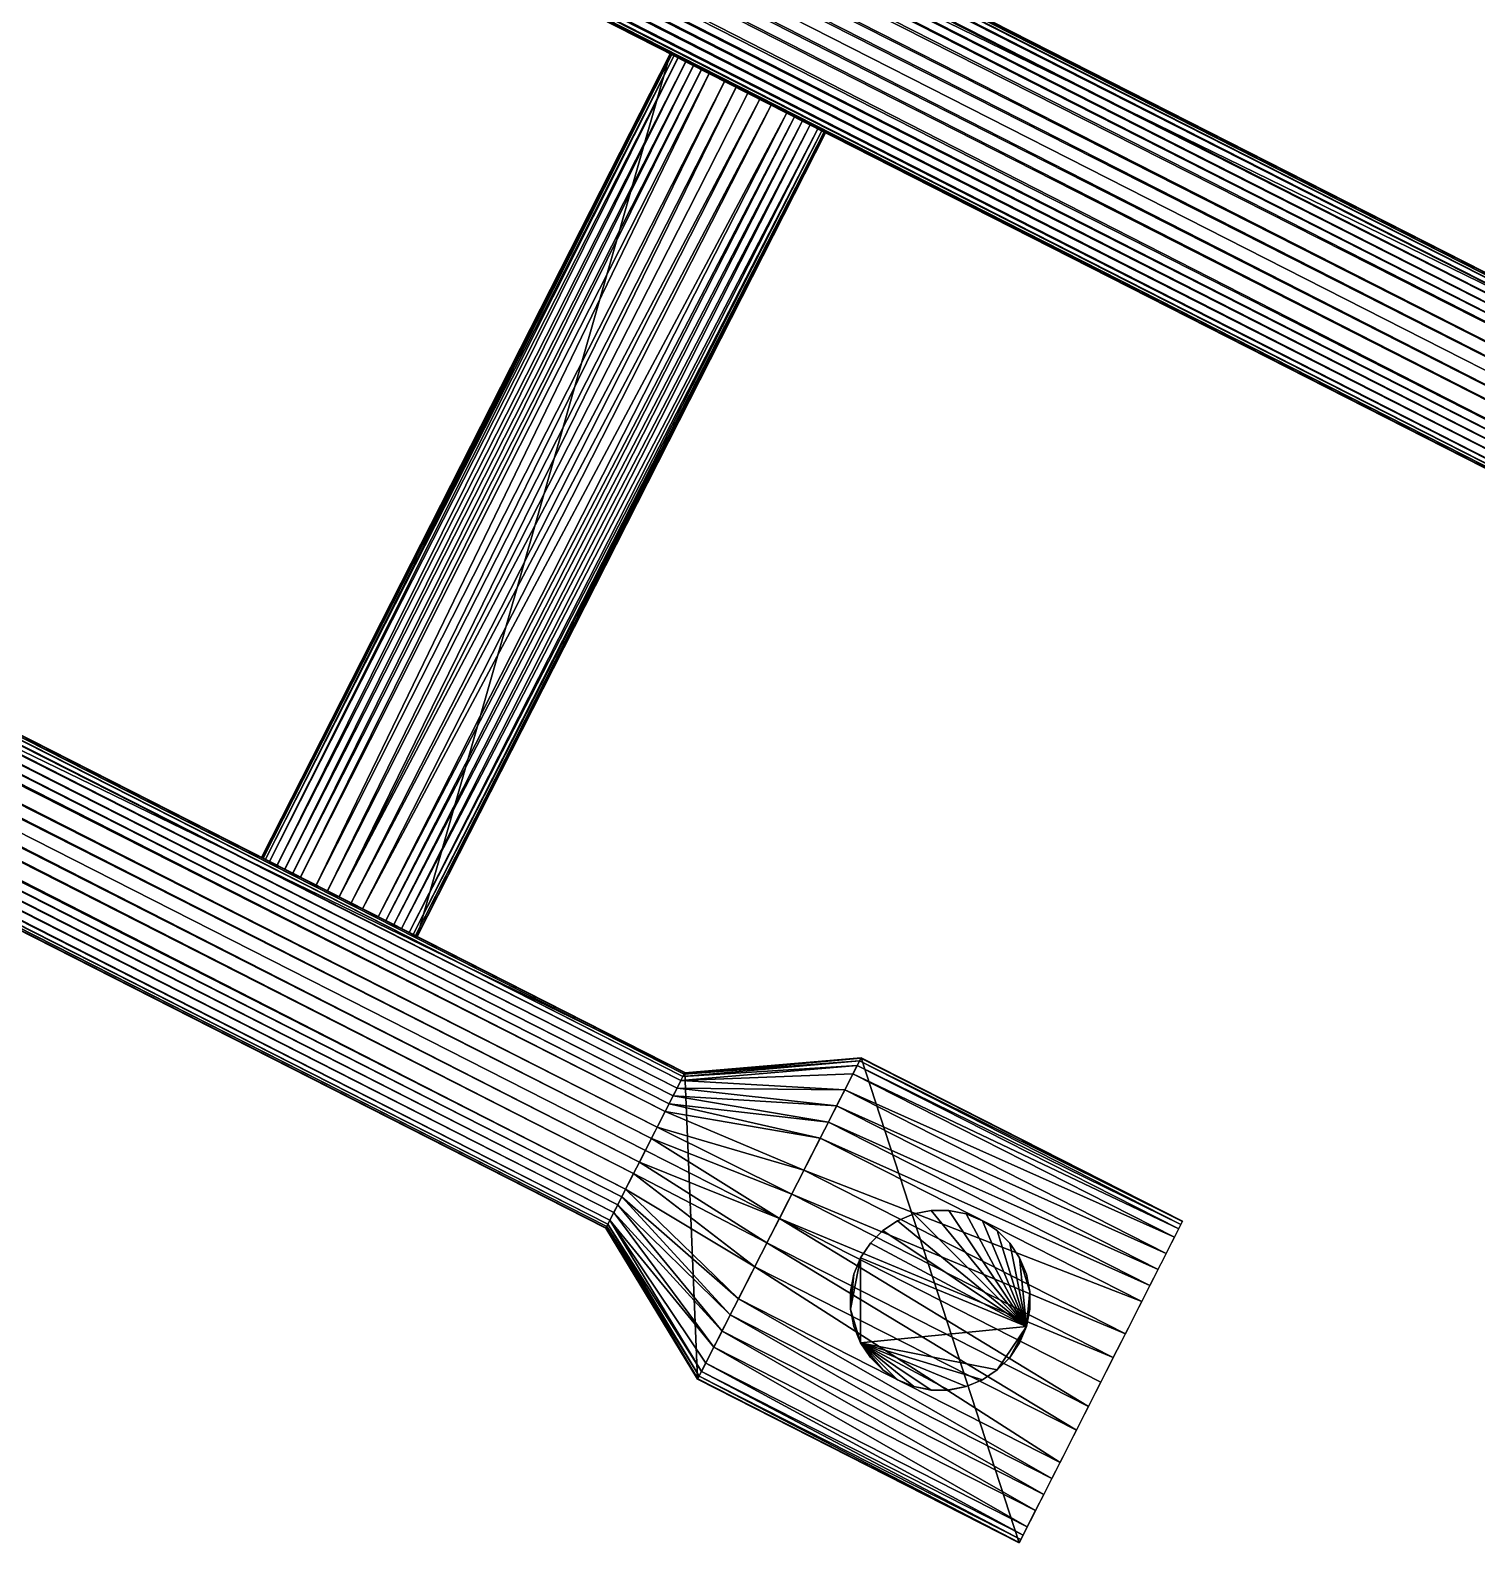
# Model space of a CAD drawing. Header units: metres. Extents: x 13603 to 14134, y -24468 to -24240.
# Drawn here: x 14054.8 to 14102.9, y -24467.6 to -24417.3 of the extents above; entities that cross this region are included whole.
import ezdxf

# ---------------------------------------------------------------- set-up
doc = ezdxf.new("R2010")
doc.units = ezdxf.units.M

msp = doc.modelspace()

# ---------------------------------------------------------------- linework, layer by layer
at = {"layer": 'L1_L2_201308_VentDevel'}
for points in [[(13805.9824, -24274.2246, 1124.5247), (14123.5234, -24435.6641, 1136.3988), (13803.3535, -24279.3965, 1124.5247)], [(13805.7197, -24274.7422, 1129.5675), (14123.3916, -24435.9238, 1141.1614), (13805.8506, -24274.4844, 1129.2874)], [(13805.8506, -24274.4844, 1129.2874), (14123.46, -24435.7891, 1140.8813), (13805.9189, -24274.3496, 1129.0072)], [(13805.8506, -24274.4844, 1129.2874), (14123.3916, -24435.9238, 1141.1614), (14123.46, -24435.7891, 1140.8813)], [(13805.9189, -24274.3496, 1129.0072), (14123.4971, -24435.7168, 1140.6011), (13805.9561, -24274.2773, 1128.7271)], [(13805.9189, -24274.3496, 1129.0072), (14123.46, -24435.7891, 1140.8813), (14123.4971, -24435.7168, 1140.6011)], [(13805.9561, -24274.2773, 1128.7271), (14123.5205, -24435.6699, 1140.0408), (13805.9795, -24274.2305, 1128.1667)], [(13805.9561, -24274.2773, 1128.7271), (14123.4971, -24435.7168, 1140.6011), (14123.5205, -24435.6699, 1140.0408)], [(13805.9795, -24274.2305, 1128.1667), (14123.5234, -24435.6641, 1139.7607), (13805.9824, -24274.2246, 1127.8866)], [(13805.9795, -24274.2305, 1128.1667), (14123.5205, -24435.6699, 1140.0408), (14123.5234, -24435.6641, 1139.7607)], [(13805.9824, -24274.2246, 1127.8866), (14123.5234, -24435.6641, 1136.3988), (13805.9824, -24274.2246, 1124.5247)], [(13805.9824, -24274.2246, 1127.8866), (14123.5234, -24435.6641, 1139.7607), (14123.5234, -24435.6641, 1136.3988)], [(13805.4561, -24275.2598, 1129.8477), (14123.1289, -24436.4414, 1141.5985), (13805.5879, -24275.002, 1129.7244)], [(13805.5879, -24275.002, 1129.7244), (14123.2607, -24436.1816, 1141.4416), (13805.7197, -24274.7422, 1129.5675)], [(13805.5879, -24275.002, 1129.7244), (14123.1289, -24436.4414, 1141.5985), (14123.2607, -24436.1816, 1141.4416)], [(13805.7197, -24274.7422, 1129.5675), (14123.2607, -24436.1816, 1141.4416), (14123.3916, -24435.9238, 1141.1614)], [(13805.0625, -24276.0352, 1130.0662), (14122.8662, -24436.957, 1141.8114), (13805.3252, -24275.5176, 1129.9373)], [(13805.3252, -24275.5176, 1129.9373), (14122.9971, -24436.6992, 1141.7217), (13805.4561, -24275.2598, 1129.8477)], [(13805.3252, -24275.5176, 1129.9373), (14122.8662, -24436.957, 1141.8114), (14122.9971, -24436.6992, 1141.7217)], [(13805.4561, -24275.2598, 1129.8477), (14122.9971, -24436.6992, 1141.7217), (14123.1289, -24436.4414, 1141.5985)], [(13804.668, -24276.8105, 1130.1278), (14122.4092, -24437.8574, 1141.9851), (13804.8682, -24276.418, 1130.111)], [(13804.8682, -24276.418, 1130.111), (14122.6035, -24437.4746, 1141.9403), (13805.0625, -24276.0352, 1130.0662)], [(13804.8682, -24276.418, 1130.111), (14122.4092, -24437.8574, 1141.9851), (14122.6035, -24437.4746, 1141.9403)], [(13805.0625, -24276.0352, 1130.0662), (14122.6035, -24437.4746, 1141.9403), (14122.8662, -24436.957, 1141.8114)], [(13804.4678, -24277.2031, 1130.111), (14122.0088, -24438.6426, 1141.9851), (13804.668, -24276.8105, 1130.1278)], [(13804.668, -24276.8105, 1130.1278), (14122.0088, -24438.6426, 1141.9851), (14122.209, -24438.25, 1142.0019)], [(13804.668, -24276.8105, 1130.1278), (14122.209, -24438.25, 1142.0019), (14122.4092, -24437.8574, 1141.9851)], [(13804.2734, -24277.5859, 1130.0662), (14121.8145, -24439.0254, 1141.9403), (13804.4678, -24277.2031, 1130.111)], [(13804.4678, -24277.2031, 1130.111), (14121.8145, -24439.0254, 1141.9403), (14122.0088, -24438.6426, 1141.9851)], [(13804.0107, -24278.1035, 1129.9373), (14121.5518, -24439.543, 1141.8114), (13804.2734, -24277.5859, 1130.0662)], [(13804.2734, -24277.5859, 1130.0662), (14121.5518, -24439.543, 1141.8114), (14121.8145, -24439.0254, 1141.9403)], [(13803.748, -24278.6191, 1129.7244), (14121.2891, -24440.0586, 1141.5985), (13803.8799, -24278.3613, 1129.8477)], [(13803.8799, -24278.3613, 1129.8477), (14121.4209, -24439.8008, 1141.7217), (13804.0107, -24278.1035, 1129.9373)], [(13803.8799, -24278.3613, 1129.8477), (14121.2891, -24440.0586, 1141.5985), (14121.4209, -24439.8008, 1141.7217)], [(13804.0107, -24278.1035, 1129.9373), (14121.4209, -24439.8008, 1141.7217), (14121.5518, -24439.543, 1141.8114)], [(13803.4854, -24279.1367, 1129.2874), (14121.0264, -24440.5762, 1141.1614), (13803.6162, -24278.8789, 1129.5675)], [(13803.6162, -24278.8789, 1129.5675), (14121.1572, -24440.3184, 1141.4416), (13803.748, -24278.6191, 1129.7244)], [(13803.6162, -24278.8789, 1129.5675), (14121.0264, -24440.5762, 1141.1614), (14121.1572, -24440.3184, 1141.4416)], [(13803.748, -24278.6191, 1129.7244), (14121.1572, -24440.3184, 1141.4416), (14121.2891, -24440.0586, 1141.5985)], [(13803.3535, -24279.3965, 1127.8866), (14120.8945, -24440.8359, 1139.7607), (13803.3564, -24279.3906, 1128.1667)], [(13803.3535, -24279.3965, 1124.5247), (14123.5234, -24435.6641, 1136.3988), (14120.8945, -24440.8359, 1136.3988)], [(13803.3535, -24279.3965, 1124.5247), (14120.8945, -24440.8359, 1136.3988), (13803.3535, -24279.3965, 1127.8866)], [(13803.3535, -24279.3965, 1127.8866), (14120.8945, -24440.8359, 1136.3988), (14120.8945, -24440.8359, 1139.7607)], [(13803.3564, -24279.3906, 1128.1667), (14120.8975, -24440.8301, 1140.0408), (13803.3799, -24279.3438, 1128.7271)], [(13803.3564, -24279.3906, 1128.1667), (14120.8945, -24440.8359, 1139.7607), (14120.8975, -24440.8301, 1140.0408)], [(13803.3799, -24279.3438, 1128.7271), (14120.9209, -24440.7832, 1140.6011), (13803.417, -24279.2715, 1129.0072)], [(13803.3799, -24279.3438, 1128.7271), (14120.8975, -24440.8301, 1140.0408), (14120.9209, -24440.7832, 1140.6011)], [(13803.417, -24279.2715, 1129.0072), (14120.958, -24440.7109, 1140.8813), (13803.4854, -24279.1367, 1129.2874)], [(13803.417, -24279.2715, 1129.0072), (14120.9209, -24440.7832, 1140.6011), (14120.958, -24440.7109, 1140.8813)], [(13803.4854, -24279.1367, 1129.2874), (14120.958, -24440.7109, 1140.8813), (14121.0264, -24440.5762, 1141.1614)], [(13796.5762, -24309.6035, 1124.0415), (14076.5781, -24451.957, 1134.5118), (13793.9473, -24314.7754, 1124.0415)], [(13796.4443, -24309.8633, 1128.8041), (14076.5146, -24452.082, 1138.9943), (13796.5127, -24309.7285, 1128.524)], [(13796.5127, -24309.7285, 1128.524), (14076.5518, -24452.0098, 1138.7142), (13796.5498, -24309.6562, 1128.2438)], [(13796.5127, -24309.7285, 1128.524), (14076.5146, -24452.082, 1138.9943), (14076.5518, -24452.0098, 1138.7142)], [(13796.5498, -24309.6562, 1128.2438), (14076.5752, -24451.9629, 1138.1539), (13796.5732, -24309.6094, 1127.6835)], [(13796.5498, -24309.6562, 1128.2438), (14076.5518, -24452.0098, 1138.7142), (14076.5752, -24451.9629, 1138.1539)], [(13796.5732, -24309.6094, 1127.6835), (14076.5781, -24451.957, 1137.8737), (13796.5762, -24309.6035, 1127.4034)], [(13796.5732, -24309.6094, 1127.6835), (14076.5752, -24451.9629, 1138.1539), (14076.5781, -24451.957, 1137.8737)], [(13796.5762, -24309.6035, 1127.4034), (14076.5781, -24451.957, 1134.5118), (13796.5762, -24309.6035, 1124.0415)], [(13796.5762, -24309.6035, 1127.4034), (14076.5781, -24451.957, 1137.8737), (14076.5781, -24451.957, 1134.5118)], [(13796.1816, -24310.3809, 1129.2412), (14076.3154, -24452.4746, 1139.5546), (13796.3135, -24310.1211, 1129.0843)], [(13796.3135, -24310.1211, 1129.0843), (14076.4463, -24452.2168, 1139.2745), (13796.4443, -24309.8633, 1128.8041)], [(13796.3135, -24310.1211, 1129.0843), (14076.3154, -24452.4746, 1139.5546), (14076.4463, -24452.2168, 1139.2745)], [(13796.4443, -24309.8633, 1128.8041), (14076.4463, -24452.2168, 1139.2745), (14076.5146, -24452.082, 1138.9943)], [(13795.9189, -24310.8965, 1129.4541), (14076.0518, -24452.9922, 1139.8348), (13796.0498, -24310.6387, 1129.3644)], [(13796.0498, -24310.6387, 1129.3644), (14076.1836, -24452.7344, 1139.7115), (13796.1816, -24310.3809, 1129.2412)], [(13796.0498, -24310.6387, 1129.3644), (14076.0518, -24452.9922, 1139.8348), (14076.1836, -24452.7344, 1139.7115)], [(13796.1816, -24310.3809, 1129.2412), (14076.1836, -24452.7344, 1139.7115), (14076.3154, -24452.4746, 1139.5546)], [(13795.6562, -24311.4141, 1129.583), (14075.9209, -24453.25, 1139.9244), (13795.9189, -24310.8965, 1129.4541)], [(13795.9189, -24310.8965, 1129.4541), (14075.9209, -24453.25, 1139.9244), (14076.0518, -24452.9922, 1139.8348)], [(13795.4619, -24311.7969, 1129.6278), (14075.6582, -24453.7676, 1140.0533), (13795.6562, -24311.4141, 1129.583)], [(13795.6562, -24311.4141, 1129.583), (14075.6582, -24453.7676, 1140.0533), (14075.9209, -24453.25, 1139.9244)], [(13795.0615, -24312.582, 1129.6278), (14075.0635, -24454.9355, 1140.0981), (13795.2617, -24312.1895, 1129.6446)], [(13795.2617, -24312.1895, 1129.6446), (14075.4639, -24454.1504, 1140.0981), (13795.4619, -24311.7969, 1129.6278)], [(13795.2617, -24312.1895, 1129.6446), (14075.0635, -24454.9355, 1140.0981), (14075.2637, -24454.543, 1140.1149)], [(13795.2617, -24312.1895, 1129.6446), (14075.2637, -24454.543, 1140.1149), (14075.4639, -24454.1504, 1140.0981)], [(13795.4619, -24311.7969, 1129.6278), (14075.4639, -24454.1504, 1140.0981), (14075.6582, -24453.7676, 1140.0533)], [(13794.8672, -24312.9648, 1129.583), (14074.8691, -24455.3184, 1140.0533), (13795.0615, -24312.582, 1129.6278)], [(13795.0615, -24312.582, 1129.6278), (14074.8691, -24455.3184, 1140.0533), (14075.0635, -24454.9355, 1140.0981)], [(13794.6045, -24313.4824, 1129.4541), (14074.6064, -24455.8359, 1139.9244), (13794.8672, -24312.9648, 1129.583)], [(13794.8672, -24312.9648, 1129.583), (14074.6064, -24455.8359, 1139.9244), (14074.8691, -24455.3184, 1140.0533)], [(13794.3418, -24313.998, 1129.2412), (14074.3438, -24456.3516, 1139.7115), (13794.4736, -24313.7402, 1129.3644)], [(13794.4736, -24313.7402, 1129.3644), (14074.4756, -24456.0938, 1139.8348), (13794.6045, -24313.4824, 1129.4541)], [(13794.4736, -24313.7402, 1129.3644), (14074.3438, -24456.3516, 1139.7115), (14074.4756, -24456.0938, 1139.8348)], [(13794.6045, -24313.4824, 1129.4541), (14074.4756, -24456.0938, 1139.8348), (14074.6064, -24455.8359, 1139.9244)], [(13794.0791, -24314.5156, 1128.8041), (14074.0811, -24456.8691, 1139.2745), (13794.21, -24314.2578, 1129.0843)], [(13794.21, -24314.2578, 1129.0843), (14074.2119, -24456.6113, 1139.5546), (13794.3418, -24313.998, 1129.2412)], [(13794.21, -24314.2578, 1129.0843), (14074.0811, -24456.8691, 1139.2745), (14074.2119, -24456.6113, 1139.5546)], [(13794.3418, -24313.998, 1129.2412), (14074.2119, -24456.6113, 1139.5546), (14074.3438, -24456.3516, 1139.7115)], [(13793.9473, -24314.7754, 1127.4034), (14073.9492, -24457.1289, 1137.8737), (13793.9502, -24314.7695, 1127.6835)], [(13793.9473, -24314.7754, 1124.0415), (14076.5781, -24451.957, 1134.5118), (14073.9492, -24457.1289, 1134.5118)], [(13793.9473, -24314.7754, 1124.0415), (14073.9492, -24457.1289, 1134.5118), (13793.9473, -24314.7754, 1127.4034)], [(13793.9473, -24314.7754, 1127.4034), (14073.9492, -24457.1289, 1134.5118), (14073.9492, -24457.1289, 1137.8737)], [(13793.9502, -24314.7695, 1127.6835), (14073.9521, -24457.123, 1138.1539), (13793.9736, -24314.7227, 1128.2438)], [(13793.9502, -24314.7695, 1127.6835), (14073.9492, -24457.1289, 1137.8737), (14073.9521, -24457.123, 1138.1539)], [(13793.9736, -24314.7227, 1128.2438), (14073.9756, -24457.0762, 1138.7142), (13794.0107, -24314.6504, 1128.524)], [(13793.9736, -24314.7227, 1128.2438), (14073.9521, -24457.123, 1138.1539), (14073.9756, -24457.0762, 1138.7142)], [(13794.0107, -24314.6504, 1128.524), (14074.0127, -24457.0039, 1138.9943), (13794.0791, -24314.5156, 1128.8041)], [(13794.0107, -24314.6504, 1128.524), (14073.9756, -24457.0762, 1138.7142), (14074.0127, -24457.0039, 1138.9943)], [(13794.0791, -24314.5156, 1128.8041), (14074.0127, -24457.0039, 1138.9943), (14074.0811, -24456.8691, 1139.2745)], [(14062.4951, -24444.7969, 1137.4429), (14076.0918, -24418.0586, 1134.8201), (14062.4951, -24444.7969, 1134.0819)], [(14062.4951, -24444.7969, 1137.4429), (14076.0918, -24418.0586, 1138.1812), (14076.0918, -24418.0586, 1134.8201)], [(14062.4951, -24444.7969, 1134.0819), (14076.0918, -24418.0586, 1134.8201), (14067.665, -24447.4258, 1134.0819)], [(14062.5, -24444.7988, 1137.723), (14076.0918, -24418.0586, 1138.1812), (14062.4951, -24444.7969, 1137.4429)], [(14062.5, -24444.7988, 1137.723), (14076.0967, -24418.0605, 1138.4612), (14076.0918, -24418.0586, 1138.1812)], [(14062.5469, -24444.8223, 1138.2832), (14076.0967, -24418.0605, 1138.4612), (14062.5, -24444.7988, 1137.723)], [(14062.5469, -24444.8223, 1138.2832), (14076.1436, -24418.084, 1139.0214), (14076.0967, -24418.0605, 1138.4612)], [(14062.6191, -24444.8594, 1138.5633), (14076.1436, -24418.084, 1139.0214), (14062.5469, -24444.8223, 1138.2832)], [(14062.6191, -24444.8594, 1138.5633), (14076.2158, -24418.1211, 1139.3015), (14076.1436, -24418.084, 1139.0214)], [(14062.7539, -24444.9277, 1138.8433), (14076.2158, -24418.1211, 1139.3015), (14062.6191, -24444.8594, 1138.5633)], [(14062.7539, -24444.9277, 1138.8433), (14076.3506, -24418.1895, 1139.5815), (14076.2158, -24418.1211, 1139.3015)], [(14063.0117, -24445.0605, 1139.1234), (14076.3506, -24418.1895, 1139.5815), (14062.7539, -24444.9277, 1138.8433)], [(14063.0117, -24445.0605, 1139.1234), (14076.6084, -24418.3223, 1139.8616), (14076.3506, -24418.1895, 1139.5815)], [(14063.2705, -24445.1914, 1139.2803), (14076.6084, -24418.3223, 1139.8616), (14063.0117, -24445.0605, 1139.1234)], [(14063.2705, -24445.1914, 1139.2803), (14076.8672, -24418.4531, 1140.0185), (14076.6084, -24418.3223, 1139.8616)], [(14067.665, -24447.4258, 1134.0819), (14076.0918, -24418.0586, 1134.8201), (14081.2617, -24420.6875, 1134.8201)], [(14063.5293, -24445.3223, 1139.4035), (14076.8672, -24418.4531, 1140.0185), (14063.2705, -24445.1914, 1139.2803)], [(14063.5293, -24445.3223, 1139.4035), (14077.126, -24418.584, 1140.1417), (14076.8672, -24418.4531, 1140.0185)], [(14063.7871, -24445.4531, 1139.4932), (14077.126, -24418.584, 1140.1417), (14063.5293, -24445.3223, 1139.4035)], [(14063.7871, -24445.4531, 1139.4932), (14077.3838, -24418.7148, 1140.2314), (14077.126, -24418.584, 1140.1417)], [(14064.3047, -24445.7168, 1139.622), (14077.3838, -24418.7148, 1140.2314), (14063.7871, -24445.4531, 1139.4932)], [(14064.3047, -24445.7168, 1139.622), (14077.9014, -24418.9785, 1140.3602), (14077.3838, -24418.7148, 1140.2314)], [(14064.6875, -24445.9121, 1139.6668), (14077.9014, -24418.9785, 1140.3602), (14064.3047, -24445.7168, 1139.622)], [(14064.6875, -24445.9121, 1139.6668), (14078.2842, -24419.1738, 1140.405), (14077.9014, -24418.9785, 1140.3602)], [(14065.0801, -24446.1113, 1139.6836), (14078.2842, -24419.1738, 1140.405), (14064.6875, -24445.9121, 1139.6668)], [(14065.0801, -24446.1113, 1139.6836), (14078.6768, -24419.373, 1140.4218), (14078.2842, -24419.1738, 1140.405)], [(14065.0801, -24446.1113, 1139.6836), (14079.0693, -24419.5723, 1140.405), (14078.6768, -24419.373, 1140.4218)], [(14065.4727, -24446.3105, 1139.6668), (14079.0693, -24419.5723, 1140.405), (14065.0801, -24446.1113, 1139.6836)], [(14065.4727, -24446.3105, 1139.6668), (14079.4521, -24419.7676, 1140.3602), (14079.0693, -24419.5723, 1140.405)], [(14065.8555, -24446.5059, 1139.622), (14079.4521, -24419.7676, 1140.3602), (14065.4727, -24446.3105, 1139.6668)], [(14065.8555, -24446.5059, 1139.622), (14079.9697, -24420.0312, 1140.2314), (14079.4521, -24419.7676, 1140.3602)], [(14066.373, -24446.7695, 1139.4932), (14079.9697, -24420.0312, 1140.2314), (14065.8555, -24446.5059, 1139.622)], [(14066.373, -24446.7695, 1139.4932), (14080.2275, -24420.1621, 1140.1417), (14079.9697, -24420.0312, 1140.2314)], [(14066.6309, -24446.9004, 1139.4035), (14080.2275, -24420.1621, 1140.1417), (14066.373, -24446.7695, 1139.4932)], [(14066.6309, -24446.9004, 1139.4035), (14080.4863, -24420.293, 1140.0185), (14080.2275, -24420.1621, 1140.1417)], [(14066.8896, -24447.0312, 1139.2803), (14080.4863, -24420.293, 1140.0185), (14066.6309, -24446.9004, 1139.4035)], [(14066.8896, -24447.0312, 1139.2803), (14080.7451, -24420.4238, 1139.8616), (14080.4863, -24420.293, 1140.0185)], [(14067.1484, -24447.1621, 1139.1234), (14080.7451, -24420.4238, 1139.8616), (14066.8896, -24447.0312, 1139.2803)], [(14067.1484, -24447.1621, 1139.1234), (14081.0029, -24420.5566, 1139.5815), (14080.7451, -24420.4238, 1139.8616)], [(14067.4062, -24447.2949, 1138.8433), (14081.0029, -24420.5566, 1139.5815), (14067.1484, -24447.1621, 1139.1234)], [(14067.4062, -24447.2949, 1138.8433), (14081.1377, -24420.625, 1139.3015), (14081.0029, -24420.5566, 1139.5815)], [(14067.541, -24447.3633, 1138.5633), (14081.1377, -24420.625, 1139.3015), (14067.4062, -24447.2949, 1138.8433)], [(14067.541, -24447.3633, 1138.5633), (14081.21, -24420.6621, 1139.0214), (14081.1377, -24420.625, 1139.3015)], [(14067.6133, -24447.4004, 1138.2832), (14081.21, -24420.6621, 1139.0214), (14067.541, -24447.3633, 1138.5633)], [(14067.6133, -24447.4004, 1138.2832), (14081.2568, -24420.6855, 1138.4612), (14081.21, -24420.6621, 1139.0214)], [(14067.6602, -24447.4238, 1137.723), (14081.2568, -24420.6855, 1138.4612), (14067.6133, -24447.4004, 1138.2832)], [(14067.6602, -24447.4238, 1137.723), (14081.2617, -24420.6875, 1138.1812), (14081.2568, -24420.6855, 1138.4612)], [(14067.665, -24447.4258, 1137.4429), (14081.2617, -24420.6875, 1138.1812), (14067.6602, -24447.4238, 1137.723)], [(14067.665, -24447.4258, 1134.0819), (14081.2617, -24420.6875, 1134.8201), (14067.665, -24447.4258, 1137.4429)], [(14067.665, -24447.4258, 1137.4429), (14081.2617, -24420.6875, 1134.8201), (14081.2617, -24420.6875, 1138.1812)], [(14076.5146, -24452.082, 1138.9943), (14082.3867, -24451.5703, 1140.6819), (14076.5518, -24452.0098, 1138.7142)], [(14076.5146, -24452.082, 1138.9943), (14082.3105, -24451.7188, 1141.0821), (14082.3867, -24451.5703, 1140.6819)], [(14076.5518, -24452.0098, 1138.7142), (14082.4355, -24451.4727, 1139.8814), (14076.5752, -24451.9629, 1138.1539)], [(14076.5518, -24452.0098, 1138.7142), (14082.3867, -24451.5703, 1140.6819), (14082.4355, -24451.4727, 1139.8814)], [(14076.5752, -24451.9629, 1138.1539), (14082.4414, -24451.4629, 1139.4812), (14076.5791, -24451.959, 1137.8737)], [(14076.5752, -24451.9629, 1138.1539), (14082.4355, -24451.4727, 1139.8814), (14082.4414, -24451.4629, 1139.4812)], [(14076.5791, -24451.959, 1137.8737), (14082.4414, -24451.4629, 1134.6785), (14076.5791, -24451.959, 1134.5118)], [(14076.5791, -24451.959, 1137.8737), (14082.4414, -24451.4629, 1139.4812), (14082.4414, -24451.4629, 1134.6785)], [(14076.5791, -24451.959, 1134.5118), (14082.4414, -24451.4629, 1134.6785), (14077, -24462.1582, 1134.6785)], [(14082.4414, -24451.4629, 1134.6785), (14087.6992, -24467.5977, 1135.0786), (14077, -24462.1582, 1134.6785)], [(14082.3105, -24451.7188, 1141.0821), (14093.084, -24457.0078, 1141.082), (14082.3857, -24451.5684, 1140.6819)], [(14082.3857, -24451.5684, 1140.6819), (14093.1328, -24456.9121, 1140.2815), (14082.4355, -24451.4727, 1139.8814)], [(14082.3857, -24451.5684, 1140.6819), (14093.084, -24457.0078, 1141.082), (14093.1328, -24456.9121, 1140.2815)], [(14082.4355, -24451.4727, 1139.8814), (14093.1387, -24456.9023, 1139.8813), (14082.4414, -24451.4629, 1139.4812)], [(14082.4355, -24451.4727, 1139.8814), (14093.1328, -24456.9121, 1140.2815), (14093.1387, -24456.9023, 1139.8813)], [(14082.4414, -24451.4629, 1139.4812), (14093.1387, -24456.9023, 1135.0786), (14082.4414, -24451.4629, 1134.6785)], [(14082.4414, -24451.4629, 1139.4812), (14093.1387, -24456.9023, 1139.8813), (14093.1387, -24456.9023, 1135.0786)], [(14082.4414, -24451.4629, 1134.6785), (14093.1387, -24456.9023, 1135.0786), (14087.6992, -24467.5977, 1135.0786)], [(14076.5791, -24451.959, 1134.5118), (14077, -24462.1582, 1134.6785), (14073.9482, -24457.127, 1134.5118)], [(14076.4463, -24452.2168, 1139.2745), (14082.3105, -24451.7188, 1141.0821), (14076.5146, -24452.082, 1138.9943)], [(14076.4463, -24452.2168, 1139.2745), (14082.1689, -24451.998, 1141.4823), (14082.3105, -24451.7188, 1141.0821)], [(14076.4463, -24452.2168, 1139.2745), (14081.8975, -24452.5332, 1141.8825), (14082.1689, -24451.998, 1141.4823)], [(14081.8965, -24452.5312, 1141.8825), (14092.8662, -24457.4355, 1141.8824), (14082.168, -24451.9961, 1141.4823)], [(14082.168, -24451.9961, 1141.4823), (14093.0078, -24457.1582, 1141.4822), (14082.3105, -24451.7188, 1141.0821)], [(14082.168, -24451.9961, 1141.4823), (14092.8662, -24457.4355, 1141.8824), (14093.0078, -24457.1582, 1141.4822)], [(14082.3105, -24451.7188, 1141.0821), (14093.0078, -24457.1582, 1141.4822), (14093.084, -24457.0078, 1141.082)], [(14076.1836, -24452.7344, 1139.7115), (14081.625, -24453.0664, 1142.1066), (14076.3154, -24452.4746, 1139.5546)], [(14076.3154, -24452.4746, 1139.5546), (14081.8975, -24452.5332, 1141.8825), (14076.4463, -24452.2168, 1139.2745)], [(14076.3154, -24452.4746, 1139.5546), (14081.625, -24453.0664, 1142.1066), (14081.8975, -24452.5332, 1141.8825)], [(14081.625, -24453.0664, 1142.1066), (14092.5947, -24457.9707, 1142.2826), (14081.8965, -24452.5312, 1141.8825)], [(14081.8965, -24452.5312, 1141.8825), (14092.5947, -24457.9707, 1142.2826), (14092.8662, -24457.4355, 1141.8824)], [(14075.9209, -24453.25, 1139.9244), (14081.0811, -24454.1367, 1142.4108), (14076.0518, -24452.9922, 1139.8348)], [(14076.0518, -24452.9922, 1139.8348), (14081.3535, -24453.6016, 1142.2828), (14076.1836, -24452.7344, 1139.7115)], [(14076.0518, -24452.9922, 1139.8348), (14081.0811, -24454.1367, 1142.4108), (14081.3535, -24453.6016, 1142.2828)], [(14076.1836, -24452.7344, 1139.7115), (14081.3535, -24453.6016, 1142.2828), (14081.625, -24453.0664, 1142.1066)], [(14081.3535, -24453.6016, 1142.2828), (14092.3223, -24458.5059, 1142.5067), (14081.625, -24453.0664, 1142.1066)], [(14081.625, -24453.0664, 1142.1066), (14092.3223, -24458.5059, 1142.5067), (14092.5947, -24457.9707, 1142.2826)], [(14075.6582, -24453.7676, 1140.0533), (14080.5371, -24455.207, 1142.5949), (14075.9209, -24453.25, 1139.9244)], [(14075.9209, -24453.25, 1139.9244), (14080.5371, -24455.207, 1142.5949), (14081.0811, -24454.1367, 1142.4108)], [(14081.0811, -24454.1367, 1142.4108), (14092.0508, -24459.041, 1142.6829), (14081.3535, -24453.6016, 1142.2828)], [(14081.3535, -24453.6016, 1142.2828), (14092.0508, -24459.041, 1142.6829), (14092.3223, -24458.5059, 1142.5067)], [(14075.2637, -24454.543, 1140.1149), (14079.7207, -24456.8105, 1142.683), (14075.4639, -24454.1504, 1140.0981)], [(14075.4639, -24454.1504, 1140.0981), (14080.1338, -24455.998, 1142.6589), (14075.6582, -24453.7676, 1140.0533)], [(14075.4639, -24454.1504, 1140.0981), (14079.7207, -24456.8105, 1142.683), (14080.1338, -24455.998, 1142.6589)], [(14075.6582, -24453.7676, 1140.0533), (14080.1338, -24455.998, 1142.6589), (14080.5371, -24455.207, 1142.5949)], [(14080.5361, -24455.2051, 1142.5949), (14091.7783, -24459.5762, 1142.8109), (14081.0811, -24454.1367, 1142.4108)], [(14081.0811, -24454.1367, 1142.4108), (14091.7783, -24459.5762, 1142.8109), (14092.0508, -24459.041, 1142.6829)], [(14075.0635, -24454.9355, 1140.0981), (14079.7207, -24456.8105, 1142.683), (14075.2637, -24454.543, 1140.1149)], [(14074.8691, -24455.3184, 1140.0533), (14079.3076, -24457.623, 1142.6589), (14075.0635, -24454.9355, 1140.0981)], [(14075.0635, -24454.9355, 1140.0981), (14079.3076, -24457.623, 1142.6589), (14079.7207, -24456.8105, 1142.683)], [(14074.6064, -24455.8359, 1139.9244), (14078.9043, -24458.4141, 1142.5949), (14074.8691, -24455.3184, 1140.0533)], [(14074.8691, -24455.3184, 1140.0533), (14078.9043, -24458.4141, 1142.5949), (14079.3076, -24457.623, 1142.6589)], [(14080.1338, -24455.998, 1142.6589), (14091.2344, -24460.6445, 1142.995), (14080.5361, -24455.2051, 1142.5949)], [(14080.5361, -24455.2051, 1142.5949), (14091.2344, -24460.6445, 1142.995), (14091.7783, -24459.5762, 1142.8109)], [(14074.3438, -24456.3516, 1139.7115), (14078.0879, -24460.0195, 1142.2828), (14074.4756, -24456.0938, 1139.8348)], [(14074.4756, -24456.0938, 1139.8348), (14078.3604, -24459.4844, 1142.4108), (14074.6064, -24455.8359, 1139.9244)], [(14074.4756, -24456.0938, 1139.8348), (14078.0879, -24460.0195, 1142.2828), (14078.3604, -24459.4844, 1142.4108)], [(14074.6064, -24455.8359, 1139.9244), (14078.3604, -24459.4844, 1142.4108), (14078.9043, -24458.4141, 1142.5949)], [(14079.7207, -24456.8105, 1142.683), (14090.832, -24461.4375, 1143.059), (14080.1338, -24455.998, 1142.6589)], [(14080.1338, -24455.998, 1142.6589), (14090.832, -24461.4375, 1143.059), (14091.2344, -24460.6445, 1142.995)], [(14074.0811, -24456.8691, 1139.2745), (14077.5439, -24461.0879, 1141.8825), (14074.2119, -24456.6113, 1139.5546)], [(14074.2119, -24456.6113, 1139.5546), (14077.8164, -24460.5547, 1142.1066), (14074.3438, -24456.3516, 1139.7115)], [(14074.2119, -24456.6113, 1139.5546), (14077.5439, -24461.0879, 1141.8825), (14077.8164, -24460.5547, 1142.1066)], [(14074.3438, -24456.3516, 1139.7115), (14077.8164, -24460.5547, 1142.1066), (14078.0879, -24460.0195, 1142.2828)], [(14084.1992, -24456.6582, 2323.5), (14083.6562, -24456.8828, 2323.5), (14084.1992, -24456.6602, 1142.8831)], [(14083.6562, -24456.8828, 2323.5), (14083.6562, -24456.8848, 1142.8831), (14084.1992, -24456.6602, 1142.8831)], [(14087.9414, -24460.4023, 1150), (14084.1992, -24456.6602, 1150), (14083.6562, -24456.8848, 1150)], [(14084.7764, -24456.543, 2323.5), (14084.1992, -24456.6582, 2323.5), (14084.7764, -24456.5449, 1142.8831)], [(14084.1992, -24456.6582, 2323.5), (14084.1992, -24456.6602, 1142.8831), (14084.7764, -24456.5449, 1142.8831)], [(14087.9414, -24460.4023, 1150), (14084.7764, -24456.5449, 1150), (14084.1992, -24456.6602, 1150)], [(14085.3643, -24456.543, 2323.5), (14084.7764, -24456.543, 2323.5), (14085.3643, -24456.5449, 1142.8831)], [(14084.7764, -24456.543, 2323.5), (14084.7764, -24456.5449, 1142.8831), (14085.3643, -24456.5449, 1142.8831)], [(14087.9414, -24460.4023, 1150), (14085.3643, -24456.5449, 1150), (14084.7764, -24456.5449, 1150)], [(14085.9414, -24456.6582, 2323.5), (14085.3643, -24456.543, 2323.5), (14085.3643, -24456.5449, 1142.8831)], [(14085.9414, -24456.6582, 2323.5), (14085.3643, -24456.5449, 1142.8831), (14085.9414, -24456.6602, 1142.8831)], [(14087.9414, -24460.4023, 1150), (14085.9414, -24456.6602, 1150), (14085.3643, -24456.5449, 1150)], [(14086.4844, -24456.8828, 2323.5), (14085.9414, -24456.6582, 2323.5), (14085.9414, -24456.6602, 1142.8831)], [(14086.4844, -24456.8828, 2323.5), (14085.9414, -24456.6602, 1142.8831), (14086.4844, -24456.8848, 1142.8831)], [(14087.9414, -24460.4023, 1150), (14086.4844, -24456.8848, 1150), (14085.9414, -24456.6602, 1150)], [(14073.9482, -24457.127, 1137.8737), (14077, -24462.1582, 1139.4812), (14073.9521, -24457.123, 1138.1539)], [(14073.9482, -24457.127, 1134.5118), (14077, -24462.1582, 1134.6785), (14073.9482, -24457.127, 1137.8737)], [(14073.9482, -24457.127, 1137.8737), (14077, -24462.1582, 1134.6785), (14077, -24462.1582, 1139.4812)], [(14073.9521, -24457.123, 1138.1539), (14077.0059, -24462.1484, 1139.8814), (14073.9756, -24457.0762, 1138.7142)], [(14073.9521, -24457.123, 1138.1539), (14077, -24462.1582, 1139.4812), (14077.0059, -24462.1484, 1139.8814)], [(14073.9756, -24457.0762, 1138.7142), (14077.0547, -24462.0508, 1140.6819), (14074.0127, -24457.0039, 1138.9943)], [(14073.9756, -24457.0762, 1138.7142), (14077.0059, -24462.1484, 1139.8814), (14077.0547, -24462.0508, 1140.6819)], [(14074.0127, -24457.0039, 1138.9943), (14077.1309, -24461.9023, 1141.0821), (14074.0811, -24456.8691, 1139.2745)], [(14074.0127, -24457.0039, 1138.9943), (14077.0547, -24462.0508, 1140.6819), (14077.1309, -24461.9023, 1141.0821)], [(14074.0811, -24456.8691, 1139.2745), (14077.1309, -24461.9023, 1141.0821), (14077.2725, -24461.623, 1141.4823)], [(14074.0811, -24456.8691, 1139.2745), (14077.2725, -24461.623, 1141.4823), (14077.5439, -24461.0879, 1141.8825)], [(14079.3076, -24457.623, 1142.6589), (14090.0059, -24463.0625, 1143.059), (14079.7207, -24456.8105, 1142.683)], [(14079.7207, -24456.8105, 1142.683), (14090.0059, -24463.0625, 1143.059), (14090.4189, -24462.25, 1143.0831)], [(14079.7207, -24456.8105, 1142.683), (14090.4189, -24462.25, 1143.0831), (14090.832, -24461.4375, 1143.059)], [(14083.6562, -24456.8828, 2323.5), (14083.167, -24457.2109, 2323.5), (14083.6562, -24456.8848, 1142.8831)], [(14083.167, -24457.2109, 2323.5), (14083.167, -24457.2129, 1142.8831), (14083.6562, -24456.8848, 1142.8831)], [(14087.9414, -24460.4023, 1150), (14083.6562, -24456.8848, 1150), (14083.167, -24457.2129, 1150)], [(14086.9736, -24457.2109, 2323.5), (14086.4844, -24456.8828, 2323.5), (14086.4844, -24456.8848, 1142.8831)], [(14086.9736, -24457.2109, 2323.5), (14086.4844, -24456.8848, 1142.8831), (14086.9736, -24457.2129, 1142.8831)], [(14087.9414, -24460.4023, 1150), (14086.9736, -24457.2129, 1150), (14086.4844, -24456.8848, 1150)], [(14078.9053, -24458.416, 1142.5949), (14089.6035, -24463.8555, 1142.995), (14079.3076, -24457.623, 1142.6589)], [(14079.3076, -24457.623, 1142.6589), (14089.6035, -24463.8555, 1142.995), (14090.0059, -24463.0625, 1143.059)], [(14082.751, -24457.627, 2323.5), (14082.4248, -24458.1152, 2323.5), (14082.751, -24457.6289, 1142.8831)], [(14082.4248, -24458.1152, 2323.5), (14082.4248, -24458.1172, 1142.8831), (14082.751, -24457.6289, 1142.8831)], [(14087.9414, -24460.4023, 1150), (14082.751, -24457.6289, 1150), (14082.4248, -24458.1172, 1150)], [(14083.167, -24457.2109, 2323.5), (14082.751, -24457.627, 2323.5), (14083.167, -24457.2129, 1142.8831)], [(14082.751, -24457.627, 2323.5), (14082.751, -24457.6289, 1142.8831), (14083.167, -24457.2129, 1142.8831)], [(14087.9414, -24460.4023, 1150), (14083.167, -24457.2129, 1150), (14082.751, -24457.6289, 1150)], [(14087.3896, -24457.627, 2323.5), (14086.9736, -24457.2109, 2323.5), (14086.9736, -24457.2129, 1142.8831)], [(14087.3896, -24457.627, 2323.5), (14086.9736, -24457.2129, 1142.8831), (14087.3896, -24457.6289, 1142.8831)], [(14087.9414, -24460.4023, 1150), (14087.3896, -24457.6289, 1150), (14086.9736, -24457.2129, 1150)], [(14087.7158, -24458.1152, 2323.5), (14087.3896, -24457.627, 2323.5), (14087.3896, -24457.6289, 1142.8831)], [(14087.7158, -24458.1152, 2323.5), (14087.3896, -24457.6289, 1142.8831), (14087.7158, -24458.1172, 1142.8831)], [(14087.9414, -24460.4023, 1150), (14087.7158, -24458.1172, 1150), (14087.3896, -24457.6289, 1150)], [(14082.4248, -24458.1172, 1150), (14082.1992, -24458.6602, 1150), (14082.085, -24459.8262, 1150)], [(14082.4248, -24458.1172, 1150), (14082.085, -24459.8262, 1150), (14082.4248, -24460.9453, 1150)], [(14082.4248, -24458.1152, 2323.5), (14082.1992, -24458.6582, 2323.5), (14082.4248, -24458.1172, 1142.8831)], [(14082.1992, -24458.6582, 2323.5), (14082.1992, -24458.6602, 1142.8831), (14082.4248, -24458.1172, 1142.8831)], [(14087.9414, -24460.4023, 1150), (14082.4248, -24458.1172, 1150), (14082.4248, -24460.9453, 1150)], [(14087.9414, -24458.6582, 2323.5), (14087.7158, -24458.1152, 2323.5), (14087.7158, -24458.1172, 1142.8831)], [(14087.9414, -24458.6582, 2323.5), (14087.7158, -24458.1172, 1142.8831), (14087.9414, -24458.6602, 1142.8831)], [(14088.0557, -24459.2363, 1150), (14087.9414, -24458.6602, 1150), (14087.7158, -24458.1172, 1150)], [(14087.9414, -24460.4023, 1150), (14088.0557, -24459.2363, 1150), (14087.7158, -24458.1172, 1150)], [(14078.3604, -24459.4844, 1142.4108), (14089.0596, -24464.9238, 1142.8109), (14078.9053, -24458.416, 1142.5949)], [(14078.9053, -24458.416, 1142.5949), (14089.0596, -24464.9238, 1142.8109), (14089.6035, -24463.8555, 1142.995)], [(14082.1992, -24458.6582, 2323.5), (14082.085, -24459.2344, 2323.5), (14082.1992, -24458.6602, 1142.8831)], [(14082.085, -24459.2344, 2323.5), (14082.085, -24459.2363, 1142.8831), (14082.1992, -24458.6602, 1142.8831)], [(14082.1992, -24458.6602, 1150), (14082.085, -24459.2363, 1150), (14082.085, -24459.8262, 1150)], [(14088.0557, -24459.2344, 2323.5), (14087.9414, -24458.6582, 2323.5), (14087.9414, -24458.6602, 1142.8831)], [(14088.0557, -24459.2344, 2323.5), (14087.9414, -24458.6602, 1142.8831), (14088.0557, -24459.2363, 1142.8831)], [(14078.0879, -24460.0195, 1142.2828), (14088.7871, -24465.459, 1142.6829), (14078.3604, -24459.4844, 1142.4108)], [(14078.3604, -24459.4844, 1142.4108), (14088.7871, -24465.459, 1142.6829), (14089.0596, -24464.9238, 1142.8109)], [(14082.085, -24459.2344, 2323.5), (14082.085, -24459.8242, 2323.5), (14082.085, -24459.2363, 1142.8831)], [(14082.085, -24459.8242, 2323.5), (14082.085, -24459.8262, 1142.8831), (14082.085, -24459.2363, 1142.8831)], [(14087.9414, -24460.4023, 1150), (14088.0557, -24459.8262, 1150), (14088.0557, -24459.2363, 1150)], [(14088.0557, -24459.8242, 2323.5), (14088.0557, -24459.2344, 2323.5), (14088.0557, -24459.2363, 1142.8831)], [(14088.0557, -24459.8242, 2323.5), (14088.0557, -24459.2363, 1142.8831), (14088.0557, -24459.8262, 1142.8831)], [(14077.8164, -24460.5547, 1142.1066), (14088.5156, -24465.9941, 1142.5067), (14078.0879, -24460.0195, 1142.2828)], [(14078.0879, -24460.0195, 1142.2828), (14088.5156, -24465.9941, 1142.5067), (14088.7871, -24465.459, 1142.6829)], [(14082.085, -24459.8242, 2323.5), (14082.1992, -24460.4004, 2323.5), (14082.085, -24459.8262, 1142.8831)], [(14082.1992, -24460.4004, 2323.5), (14082.1992, -24460.4023, 1142.8831), (14082.085, -24459.8262, 1142.8831)], [(14082.085, -24459.8262, 1150), (14082.1992, -24460.4023, 1150), (14082.4248, -24460.9453, 1150)], [(14087.9414, -24460.4004, 2323.5), (14088.0557, -24459.8242, 2323.5), (14088.0557, -24459.8262, 1142.8831)], [(14087.9414, -24460.4004, 2323.5), (14088.0557, -24459.8262, 1142.8831), (14087.9414, -24460.4023, 1142.8831)], [(14077.5449, -24461.0898, 1141.8825), (14088.2432, -24466.5293, 1142.2826), (14077.8164, -24460.5547, 1142.1066)], [(14077.8164, -24460.5547, 1142.1066), (14088.2432, -24466.5293, 1142.2826), (14088.5156, -24465.9941, 1142.5067)], [(14082.1992, -24460.4004, 2323.5), (14082.4248, -24460.9434, 2323.5), (14082.1992, -24460.4023, 1142.8831)], [(14082.4248, -24460.9434, 2323.5), (14082.4248, -24460.9453, 1142.8831), (14082.1992, -24460.4023, 1142.8831)], [(14082.4248, -24460.9453, 1150), (14086.9736, -24461.8496, 1150), (14087.9414, -24460.4023, 1150)], [(14086.9736, -24461.8496, 1150), (14087.3896, -24461.4336, 1150), (14087.9414, -24460.4023, 1150)], [(14087.3896, -24461.4336, 1150), (14087.7158, -24460.9453, 1150), (14087.9414, -24460.4023, 1150)], [(14087.7158, -24460.9434, 2323.5), (14087.9414, -24460.4004, 2323.5), (14087.9414, -24460.4023, 1142.8831)], [(14087.7158, -24460.9434, 2323.5), (14087.9414, -24460.4023, 1142.8831), (14087.7158, -24460.9453, 1142.8831)], [(14077.2734, -24461.625, 1141.4823), (14087.9717, -24467.0645, 1141.8824), (14077.5449, -24461.0898, 1141.8825)], [(14077.5449, -24461.0898, 1141.8825), (14087.9717, -24467.0645, 1141.8824), (14088.2432, -24466.5293, 1142.2826)], [(14082.4248, -24460.9434, 2323.5), (14082.751, -24461.4316, 2323.5), (14082.4248, -24460.9453, 1142.8831)], [(14082.751, -24461.4316, 2323.5), (14082.751, -24461.4336, 1142.8831), (14082.4248, -24460.9453, 1142.8831)], [(14082.4248, -24460.9453, 1150), (14082.751, -24461.4336, 1150), (14083.167, -24461.8496, 1150)], [(14082.4248, -24460.9453, 1150), (14083.167, -24461.8496, 1150), (14083.6562, -24462.1777, 1150)], [(14082.4248, -24460.9453, 1150), (14083.6562, -24462.1777, 1150), (14084.1992, -24462.4023, 1150)], [(14082.4248, -24460.9453, 1150), (14084.1992, -24462.4023, 1150), (14084.7764, -24462.5176, 1150)], [(14082.4248, -24460.9453, 1150), (14084.7764, -24462.5176, 1150), (14085.3643, -24462.5176, 1150)], [(14082.4248, -24460.9453, 1150), (14085.3643, -24462.5176, 1150), (14085.9414, -24462.4023, 1150)], [(14082.4248, -24460.9453, 1150), (14085.9414, -24462.4023, 1150), (14086.4844, -24462.1777, 1150)], [(14082.4248, -24460.9453, 1150), (14086.4844, -24462.1777, 1150), (14086.9736, -24461.8496, 1150)], [(14087.3896, -24461.4316, 2323.5), (14087.7158, -24460.9434, 2323.5), (14087.7158, -24460.9453, 1142.8831)], [(14087.3896, -24461.4316, 2323.5), (14087.7158, -24460.9453, 1142.8831), (14087.3896, -24461.4336, 1142.8831)], [(14077.1309, -24461.9023, 1141.0821), (14087.8301, -24467.3418, 1141.4822), (14077.2734, -24461.625, 1141.4823)], [(14077.2734, -24461.625, 1141.4823), (14087.8301, -24467.3418, 1141.4822), (14087.9717, -24467.0645, 1141.8824)], [(14082.751, -24461.4316, 2323.5), (14083.167, -24461.8477, 2323.5), (14082.751, -24461.4336, 1142.8831)], [(14083.167, -24461.8477, 2323.5), (14083.167, -24461.8496, 1142.8831), (14082.751, -24461.4336, 1142.8831)], [(14086.9736, -24461.8477, 2323.5), (14087.3896, -24461.4316, 2323.5), (14087.3896, -24461.4336, 1142.8831)], [(14086.9736, -24461.8477, 2323.5), (14087.3896, -24461.4336, 1142.8831), (14086.9736, -24461.8496, 1142.8831)], [(14077, -24462.1582, 1139.4812), (14087.6992, -24467.5977, 1139.8813), (14077.0059, -24462.1484, 1139.8814)], [(14077, -24462.1582, 1134.6785), (14087.6992, -24467.5977, 1135.0786), (14077, -24462.1582, 1139.4812)], [(14077, -24462.1582, 1139.4812), (14087.6992, -24467.5977, 1135.0786), (14087.6992, -24467.5977, 1139.8813)], [(14077.0059, -24462.1484, 1139.8814), (14087.7051, -24467.5879, 1140.2815), (14077.0557, -24462.0527, 1140.6819)], [(14077.0059, -24462.1484, 1139.8814), (14087.6992, -24467.5977, 1139.8813), (14087.7051, -24467.5879, 1140.2815)], [(14077.0557, -24462.0527, 1140.6819), (14087.7539, -24467.4922, 1141.082), (14077.1309, -24461.9023, 1141.0821)], [(14077.0557, -24462.0527, 1140.6819), (14087.7051, -24467.5879, 1140.2815), (14087.7539, -24467.4922, 1141.082)], [(14077.1309, -24461.9023, 1141.0821), (14087.7539, -24467.4922, 1141.082), (14087.8301, -24467.3418, 1141.4822)], [(14083.167, -24461.8477, 2323.5), (14083.6562, -24462.1758, 2323.5), (14083.167, -24461.8496, 1142.8831)], [(14083.6562, -24462.1758, 2323.5), (14083.6562, -24462.1777, 1142.8831), (14083.167, -24461.8496, 1142.8831)], [(14083.6562, -24462.1758, 2323.5), (14084.1992, -24462.4004, 2323.5), (14083.6562, -24462.1777, 1142.8831)], [(14084.1992, -24462.4004, 2323.5), (14084.1992, -24462.4023, 1142.8831), (14083.6562, -24462.1777, 1142.8831)], [(14085.9414, -24462.4004, 2323.5), (14086.4844, -24462.1758, 2323.5), (14086.4844, -24462.1777, 1142.8831)], [(14085.9414, -24462.4004, 2323.5), (14086.4844, -24462.1777, 1142.8831), (14085.9414, -24462.4023, 1142.8831)], [(14086.4844, -24462.1758, 2323.5), (14086.9736, -24461.8477, 2323.5), (14086.9736, -24461.8496, 1142.8831)], [(14086.4844, -24462.1758, 2323.5), (14086.9736, -24461.8496, 1142.8831), (14086.4844, -24462.1777, 1142.8831)], [(14084.1992, -24462.4004, 2323.5), (14084.7764, -24462.5156, 2323.5), (14084.1992, -24462.4023, 1142.8831)], [(14084.7764, -24462.5156, 2323.5), (14084.7764, -24462.5176, 1142.8831), (14084.1992, -24462.4023, 1142.8831)], [(14084.7764, -24462.5156, 2323.5), (14085.3643, -24462.5156, 2323.5), (14084.7764, -24462.5176, 1142.8831)], [(14085.3643, -24462.5156, 2323.5), (14085.3643, -24462.5176, 1142.8831), (14084.7764, -24462.5176, 1142.8831)], [(14085.3643, -24462.5156, 2323.5), (14085.9414, -24462.4004, 2323.5), (14085.9414, -24462.4023, 1142.8831)], [(14085.3643, -24462.5156, 2323.5), (14085.9414, -24462.4023, 1142.8831), (14085.3643, -24462.5176, 1142.8831)]]:
    msp.add_3dface(points, dxfattribs=at)

doc.saveas('drawing.dxf')
